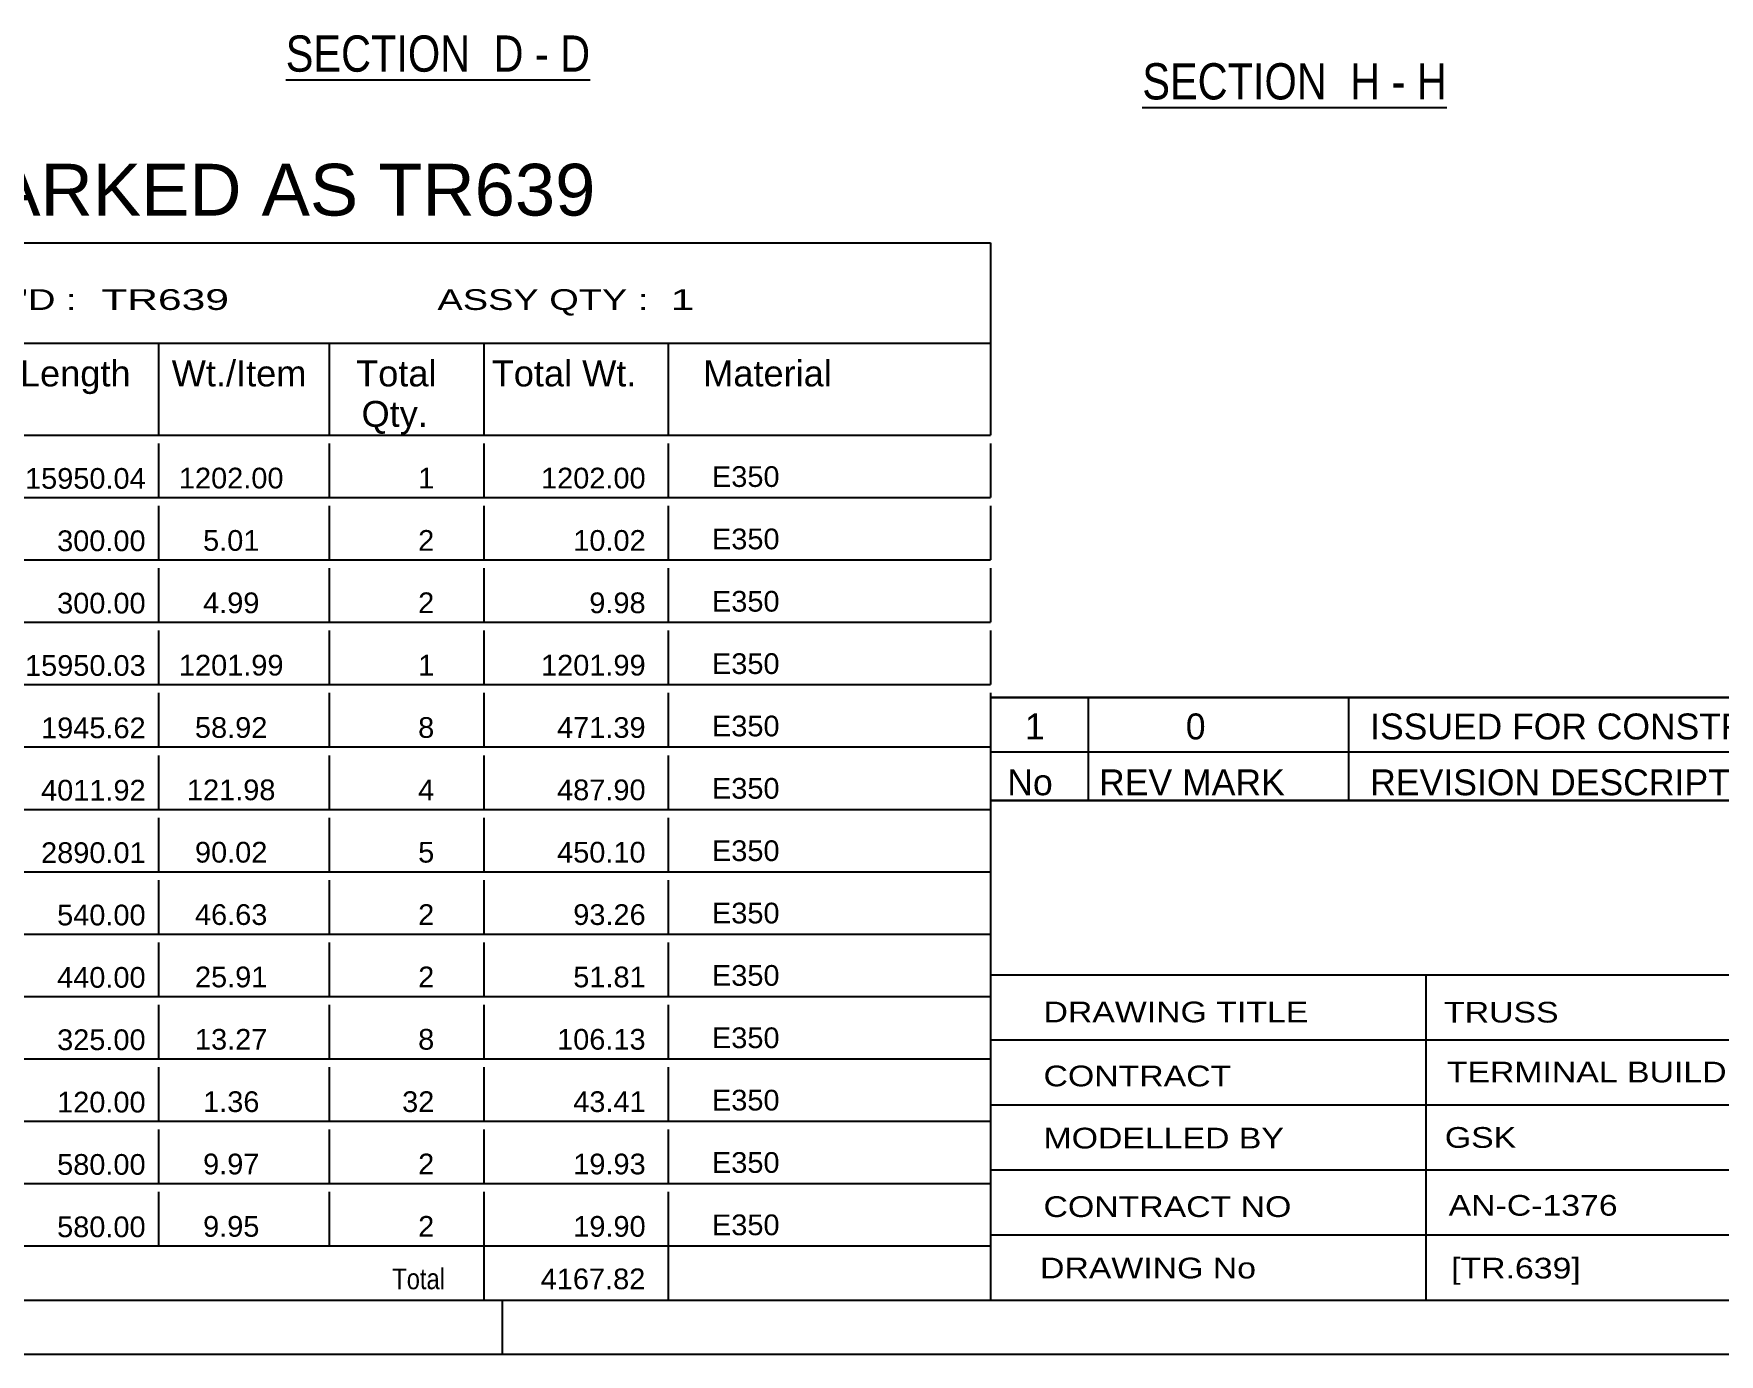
# Model space of a CAD drawing. Header units: millimetres. Extents: x 0 to 841, y 0 to 594.
# Drawn here: x 587.8 to 743.2, y 0 to 121.8 of the extents above; entities that cross this region are included whole.
import ezdxf

# ---------------------------------------------------------------- set-up
doc = ezdxf.new("R2010")
doc.units = ezdxf.units.MM
doc.styles.add('Arial', font='ARIAL.TTF', dxfattribs={"height": 0.2})
doc.styles.add('Arial Narrow', font='ARIALN.TTF', dxfattribs={"height": 0.2})

# ---------------------------------------------------------------- blocks, each defined once
blk = doc.blocks.new('Unknown-761549663-1133')
at = {"color": 5, "linetype": 'Continuous'}
for p, q in [((5, 5), (836, 5)), ((631, 0), (631, 5)), ((0, 0), (841, 0))]:
    blk.add_line(p, q, dxfattribs=at)
blk = doc.blocks.new('Unknown-761549663-20038')
at = {"color": 7, "linetype": 'Continuous'}
for p, q in [((504, 102.5), (676, 102.5)), ((676, 102.5), (676, 91.25)), ((504, 93.25), (676, 93.25)), ((599.28, 93.25), (599.28, 84.75)), ((615, 93.25), (615, 84.75)), ((629.28, 93.25), (629.28, 84.75)), ((646.28, 93.25), (646.28, 84.75)), ((676, 91.25), (676, 84.75)), ((504, 84.75), (676, 84.75)), ((599.28, 83.98), (599.28, 79)), ((615, 83.98), (615, 79)), ((629.28, 83.98), (629.28, 79)), ((646.28, 83.98), (646.28, 79)), ((676, 83.98), (676, 79)), ((504, 79), (676, 79)), ((599.28, 78.23), (599.28, 73.25)), ((615, 78.23), (615, 73.25)), ((629.28, 78.23), (629.28, 73.25)), ((646.28, 78.23), (646.28, 73.25)), ((676, 78.23), (676, 73.25)), ((504, 73.25), (676, 73.25)), ((599.28, 72.48), (599.28, 67.5)), ((615, 72.48), (615, 67.5)), ((629.28, 72.48), (629.28, 67.5)), ((646.28, 72.48), (646.28, 67.5)), ((676, 72.48), (676, 67.5)), ((504, 67.5), (676, 67.5)), ((599.28, 66.73), (599.28, 61.75)), ((615, 66.73), (615, 61.75)), ((629.28, 66.73), (629.28, 61.75)), ((646.28, 66.73), (646.28, 61.75)), ((676, 66.73), (676, 61.75)), ((504, 61.75), (676, 61.75)), ((599.28, 60.98), (599.28, 56)), ((615, 60.98), (615, 56)), ((629.28, 60.98), (629.28, 56)), ((646.28, 60.98), (646.28, 56)), ((676, 60.98), (676, 56)), ((504, 56), (676, 56)), ((599.28, 55.23), (599.28, 50.25)), ((615, 55.23), (615, 50.25)), ((629.28, 55.23), (629.28, 50.25)), ((646.28, 55.23), (646.28, 50.25)), ((676, 55.23), (676, 50.25)), ((504, 50.25), (676, 50.25)), ((599.28, 49.48), (599.28, 44.5)), ((615, 49.48), (615, 44.5)), ((629.28, 49.48), (629.28, 44.5)), ((646.28, 49.48), (646.28, 44.5)), ((676, 49.48), (676, 44.5)), ((504, 44.5), (676, 44.5)), ((599.28, 43.73), (599.28, 38.75)), ((615, 43.73), (615, 38.75)), ((629.28, 43.73), (629.28, 38.75)), ((646.28, 43.73), (646.28, 38.75)), ((676, 43.73), (676, 38.75)), ((504, 38.75), (676, 38.75)), ((599.28, 37.98), (599.28, 33)), ((615, 37.98), (615, 33)), ((629.28, 37.98), (629.28, 33)), ((646.28, 37.98), (646.28, 33)), ((676, 37.98), (676, 33)), ((504, 33), (676, 33)), ((599.28, 32.23), (599.28, 27.25)), ((615, 32.23), (615, 27.25)), ((629.28, 32.23), (629.28, 27.25)), ((646.28, 32.23), (646.28, 27.25)), ((676, 32.23), (676, 27.25)), ((504, 27.25), (676, 27.25)), ((599.28, 26.48), (599.28, 21.5)), ((615, 26.48), (615, 21.5)), ((629.28, 26.48), (629.28, 21.5)), ((646.28, 26.48), (646.28, 21.5)), ((676, 26.48), (676, 21.5)), ((504, 21.5), (676, 21.5)), ((599.28, 20.73), (599.28, 15.75)), ((615, 20.73), (615, 15.75)), ((629.28, 20.73), (629.28, 15.75)), ((646.28, 20.73), (646.28, 15.75)), ((676, 20.73), (676, 15.75)), ((504, 15.75), (676, 15.75)), ((599.28, 14.98), (599.28, 10)), ((615, 14.98), (615, 10)), ((629.28, 14.98), (629.28, 10)), ((646.28, 14.98), (646.28, 10)), ((676, 14.98), (676, 10)), ((504, 10), (676, 10)), ((504, 10), (676, 10)), ((629.28, 10), (629.28, 5)), ((646.28, 10), (646.28, 5)), ((676, 10), (676, 5)), ((504, 5), (676, 5))]:
    blk.add_line(p, q, dxfattribs=at)
at = {"color": 7, "linetype": 'Continuous', "style": 'Arial Narrow'}
for s, height, width, p in [("ASSEMBLY MK'D :", 1.9089, 1.6, (561.5, 96.3)), ('TR639', 1.909, 1.794707, (594, 96.3)), ('ASSY QTY :', 1.909, 1.6, (625, 96.3)), ('1', 1.91, 1.794707, (646.5, 96.3))]:
    blk.add_text(s, height=height, dxfattribs=dict(at, width=width)).set_placement(p)
at = {"color": 7, "linetype": 'Continuous'}
for s, height, style, p in [('Length', 2.388, 'Arial', (586.5, 89.25)), ('Wt./Item', 2.388, 'Arial', (600.5, 89.25)), ('Total', 2.388, 'Arial', (617.5, 89.25)), ('Total Wt.', 2.388, 'Arial', (630, 89.25)), ('Material', 2.388, 'Arial', (649.5, 89.25)), ('Qty.', 2.388, 'Arial', (618, 85.52)), ('15950.04', 1.91, 'Arial', (586.97, 79.81)), ('1202.00', 1.91, 'Arial', (601.16, 79.84)), ('1', 1.91, 'Arial', (623.22, 79.84)), ('1202.00', 1.91, 'Arial', (634.55, 79.84)), ('E350', 1.91, 'Arial', (650.31, 79.98)), ('E350', 1.91, 'Arial', (650.31, 74.23)), ('300.00', 1.91, 'Arial', (589.93, 74.06)), ('5.01', 1.91, 'Arial', (603.39, 74.09)), ('2', 1.91, 'Arial', (623.22, 74.09)), ('10.02', 1.91, 'Arial', (637.52, 74.09)), ('300.00', 1.91, 'Arial', (589.93, 68.31)), ('4.99', 1.91, 'Arial', (603.39, 68.34)), ('2', 1.91, 'Arial', (623.22, 68.34)), ('9.98', 1.91, 'Arial', (639, 68.34)), ('E350', 1.91, 'Arial', (650.31, 68.48)), ('15950.03', 1.91, 'Arial', (586.97, 62.56)), ('1201.99', 1.91, 'Arial', (601.16, 62.59)), ('1', 1.91, 'Arial', (623.22, 62.59)), ('1201.99', 1.91, 'Arial', (634.55, 62.59)), ('E350', 1.91, 'Arial', (650.31, 62.73)), ('1945.62', 1.91, 'Arial', (588.45, 56.81)), ('58.92', 1.91, 'Arial', (602.64, 56.84)), ('8', 1.91, 'Arial', (623.22, 56.84)), ('471.39', 1.91, 'Arial', (636.03, 56.84)), ('E350', 1.91, 'Arial', (650.31, 56.98)), ('4011.92', 1.91, 'Arial', (588.45, 51.06)), ('121.98', 1.91, 'Arial', (601.9, 51.09)), ('4', 1.91, 'Arial', (623.22, 51.09)), ('487.90', 1.91, 'Arial', (636.03, 51.09)), ('E350', 1.91, 'Arial', (650.31, 51.23)), ('2890.01', 1.91, 'Arial', (588.45, 45.3)), ('90.02', 1.91, 'Arial', (602.64, 45.34)), ('5', 1.91, 'Arial', (623.22, 45.34)), ('450.10', 1.91, 'Arial', (636.03, 45.34)), ('E350', 1.91, 'Arial', (650.31, 45.48)), ('540.00', 1.91, 'Arial', (589.93, 39.55)), ('46.63', 1.91, 'Arial', (602.64, 39.59)), ('2', 1.91, 'Arial', (623.22, 39.59)), ('93.26', 1.91, 'Arial', (637.52, 39.59)), ('E350', 1.91, 'Arial', (650.31, 39.73)), ('25.91', 1.91, 'Arial', (602.64, 33.84)), ('2', 1.91, 'Arial', (623.22, 33.84)), ('51.81', 1.91, 'Arial', (637.52, 33.84)), ('E350', 1.91, 'Arial', (650.31, 33.98)), ('440.00', 1.91, 'Arial', (589.93, 33.8)), ('325.00', 1.91, 'Arial', (589.93, 28.05)), ('13.27', 1.91, 'Arial', (602.64, 28.09)), ('8', 1.91, 'Arial', (623.22, 28.09)), ('106.13', 1.91, 'Arial', (636.03, 28.09)), ('E350', 1.91, 'Arial', (650.31, 28.23)), ('120.00', 1.91, 'Arial', (589.93, 22.3)), ('1.36', 1.91, 'Arial', (603.39, 22.34)), ('32', 1.91, 'Arial', (621.74, 22.34)), ('43.41', 1.91, 'Arial', (637.52, 22.34)), ('E350', 1.91, 'Arial', (650.31, 22.48)), ('E350', 1.91, 'Arial', (650.31, 16.73)), ('580.00', 1.91, 'Arial', (589.93, 16.55)), ('9.97', 1.91, 'Arial', (603.39, 16.59)), ('2', 1.91, 'Arial', (623.22, 16.59)), ('19.93', 1.91, 'Arial', (637.52, 16.59)), ('580.00', 1.91, 'Arial', (589.93, 10.8)), ('9.95', 1.91, 'Arial', (603.39, 10.84)), ('2', 1.91, 'Arial', (623.22, 10.84)), ('19.90', 1.91, 'Arial', (637.52, 10.84)), ('E350', 1.91, 'Arial', (650.31, 10.98)), ('Total', 1.909, 'Arial Narrow', (620.83, 6)), ('4167.82', 1.91, 'Arial', (634.52, 6))]:
    blk.add_text(s, height=height, dxfattribs=dict(at, style=style)).set_placement(p)
blk = doc.blocks.new('Unknown-761549663-20039')
at = {"color": 2, "linetype": 'Continuous'}
blk.add_line((530, 102.5), (647.5, 102.5), dxfattribs=at)
at = {"color": 7, "style": 'Arial'}
blk.add_text('ONE-TRUSS MARKED AS TR639', height=4.7754, dxfattribs=at).set_placement((537.26, 105))
blk = doc.blocks.new('Unknown-761549663-20040')
at = {"color": 7, "linetype": 'Continuous'}
for p, q in [((676, 51.05), (676, 5)), ((676, 51.05), (836, 51.05)), ((676, 35), (836, 35)), ((716.14, 35), (716.14, 5)), ((676, 29), (836, 29)), ((676, 23), (836, 23)), ((676, 17), (836, 17)), ((676, 11), (818, 11)), ((676, 5), (836, 5))]:
    blk.add_line(p, q, dxfattribs=at)
at = {"color": 7, "style": 'Arial Narrow', "width": 1.425378}
for s, height, p in [('DRAWING TITLE', 1.9089, (680.88, 30.61)), ('TRUSS', 1.909, (717.81, 30.59)), ('CONTRACT', 1.909, (680.88, 24.71)), ('TERMINAL BUILDING', 1.9089, (718.06, 25.07)), ('MODELLED BY', 1.9089, (680.88, 18.98)), ('GSK', 1.909, (717.88, 19.04)), ('CONTRACT NO', 1.9089, (680.88, 12.66)), ('AN-C-1376', 1.909, (718.23, 12.78)), ('DRAWING No', 1.909, (680.56, 7)), ('[TR.639]', 1.909, (718.46, 6.99))]:
    blk.add_text(s, height=height, dxfattribs=at).set_placement(p)
blk = doc.blocks.new('Unknown-761549663-20041')
at = {"color": 7, "linetype": 'Continuous'}
for p, q in [((676, 60.55), (836, 60.55)), ((836, 60.55), (676, 60.55)), ((676, 60.55), (676, 55.55)), ((685, 60.55), (685, 55.55)), ((709, 60.55), (709, 55.55)), ((676, 55.55), (836, 55.55)), ((676, 55.55), (676, 51.05)), ((676, 55.55), (836, 55.55)), ((685, 55.55), (685, 51.05)), ((709, 55.55), (709, 51.05)), ((836, 51.05), (676, 51.05))]:
    blk.add_line(p, q, dxfattribs=at)
at = {"color": 7, "linetype": 'Continuous', "style": 'Arial Narrow'}
for s, height, width, p in [('1', 2.39, 1.196471, (679.16, 56.7)), ('0', 2.39, 1.196471, (694, 56.7)), ('ISSUED FOR CONSTRUCTION', 2.3861, 1.196471, (711, 56.7)), ('No', 2.386, 1.2, (677.54, 51.55)), ('REV MARK', 2.386, 1.2, (686, 51.55)), ('REVISION DESCRIPTION', 2.3861, 1.2, (711, 51.55))]:
    blk.add_text(s, height=height, dxfattribs=dict(at, width=width)).set_placement(p)
blk = doc.blocks.new('Unknown-761549663-44 - 15198')
at = {"color": 6, "linetype": 'Continuous'}
blk.add_line((611.01, 117.52), (639.08, 117.52), dxfattribs=at)
at = {"color": 0, "linetype": 'Continuous'}
for points in [[(629.12, 118.27), (629.12, 121.77), (611.01, 121.77), (611.01, 118.27)], [(632.94, 118.27), (632.94, 121.77), (630.17, 121.77), (630.17, 118.27)], [(635.26, 118.27), (635.26, 121.77), (633.99, 121.77), (633.99, 118.27)], [(639.08, 118.27), (639.08, 121.77), (636.31, 121.77), (636.31, 118.27)]]:
    blk.add_wipeout(points, dxfattribs=at)
at = {"color": 7, "linetype": 'Continuous', "style": 'Arial Narrow'}
for s, p in [('SECTION ', (611.01, 118.27)), ('D', (630.17, 118.27)), ('D', (636.31, 118.27)), ('-', (633.99, 118.27))]:
    blk.add_text(s, height=3.34, dxfattribs=at).set_placement(p)
blk = doc.blocks.new('Unknown-761549663-45 - 16799')
at = {"color": 6, "linetype": 'Continuous'}
blk.add_line((689.99, 114.96), (718.07, 114.96), dxfattribs=at)
at = {"color": 0, "linetype": 'Continuous'}
for points in [[(708.1, 115.71), (708.1, 119.21), (689.99, 119.21), (689.99, 115.71)], [(711.92, 115.71), (711.92, 119.21), (709.15, 119.21), (709.15, 115.71)], [(714.25, 115.71), (714.25, 119.21), (712.97, 119.21), (712.97, 115.71)], [(718.07, 115.71), (718.07, 119.21), (715.3, 119.21), (715.3, 115.71)]]:
    blk.add_wipeout(points, dxfattribs=at)
at = {"color": 7, "linetype": 'Continuous', "style": 'Arial Narrow'}
for s, p in [('SECTION ', (689.99, 115.71)), ('H', (709.15, 115.71)), ('H', (715.3, 115.71)), ('-', (712.97, 115.71))]:
    blk.add_text(s, height=3.34, dxfattribs=at).set_placement(p)

msp = doc.modelspace()

# ---------------------------------------------------------------- block references
for name in ['Unknown-761549663-1133', 'Unknown-761549663-20039', 'Unknown-761549663-20038', 'Unknown-761549663-20041', 'Unknown-761549663-20040']:
    msp.add_blockref(name, (0, 0))

# ---------------------------------------------------------------- next in the draw order: block references
for name in ['Unknown-761549663-44 - 15198', 'Unknown-761549663-45 - 16799']:
    msp.add_blockref(name, (0, 0))

doc.saveas('drawing.dxf')
